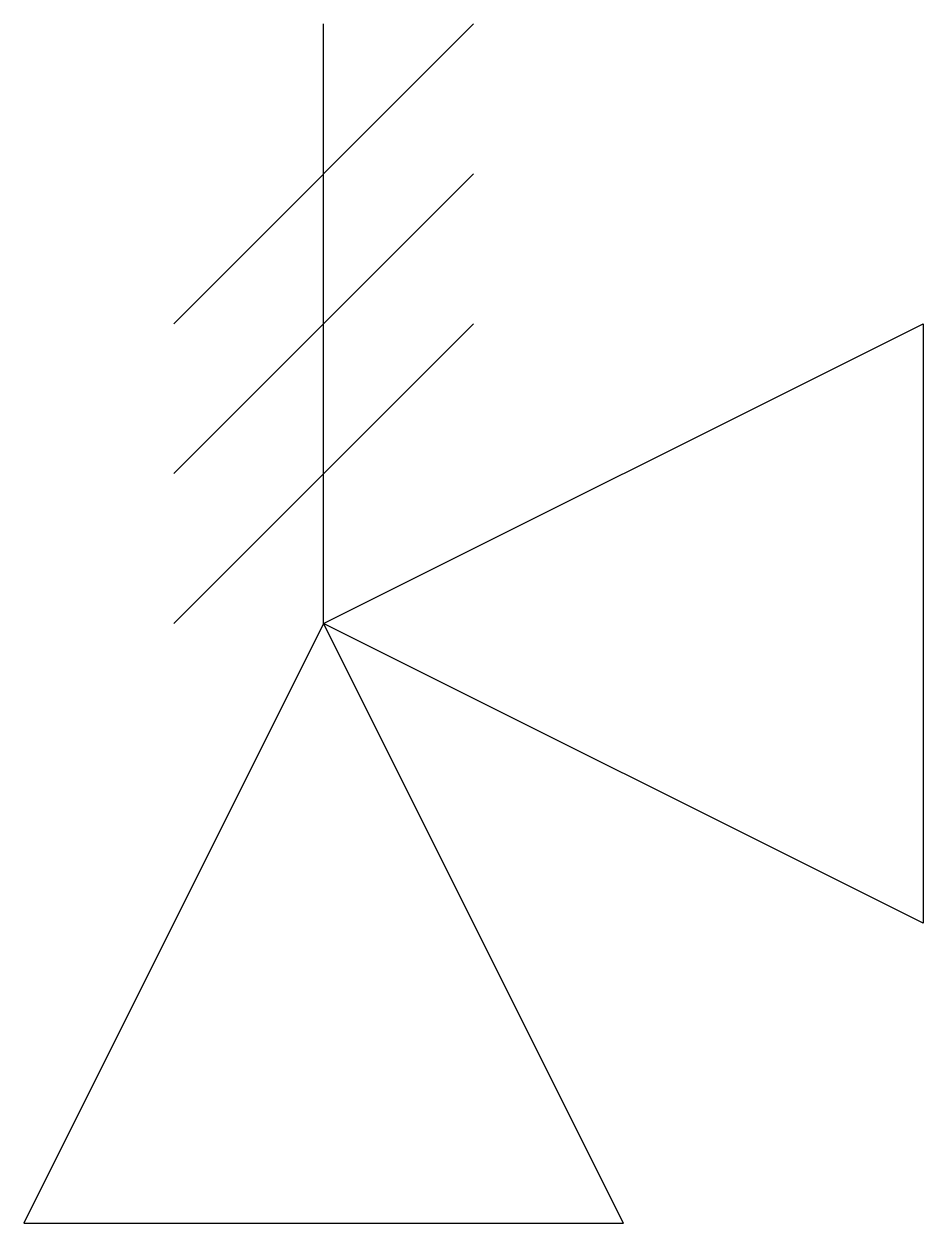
# Model space of a CAD drawing. Header units: metres. Extents: x -0.063 to 0.125, y -0.125 to 0.125.
import ezdxf

# ---------------------------------------------------------------- set-up
doc = ezdxf.new("R2010")
doc.units = ezdxf.units.M

# ---------------------------------------------------------------- blocks, each defined once
blk = doc.blocks.new('-IVR1')
at = {"layer": 'ATEXT', "color": 7, "linetype": 'Continuous'}
for p, q in [((0.125, 0), (0.125, 0)), ((0, -0.125), (0, -0.125))]:
    blk.add_line(p, q, dxfattribs=at)
at = {"layer": 'INS', "color": 2, "linetype": 'Continuous'}
for points in [[(0.03125, 0.125), (0.03125, 0.125), (-0.03125, 0.0625)], [(0, 0), (0, 0), (0, 0.125)], [(-0.03125, 0.03125), (-0.03125, 0.03125), (0.03125, 0.09375)], [(0, 0), (0, 0), (-0.0625, -0.125), (0.0625, -0.125), (0, 0), (0.125, 0.0625), (0.125, -0.0625), (0, 0)], [(0.03125, 0.0625), (0.03125, 0.0625), (-0.03125, 0)]]:
    blk.add_lwpolyline(points, dxfattribs=at)

msp = doc.modelspace()

# ---------------------------------------------------------------- block references
msp.add_blockref('-IVR1', (0, 0))

doc.saveas('drawing.dxf')
